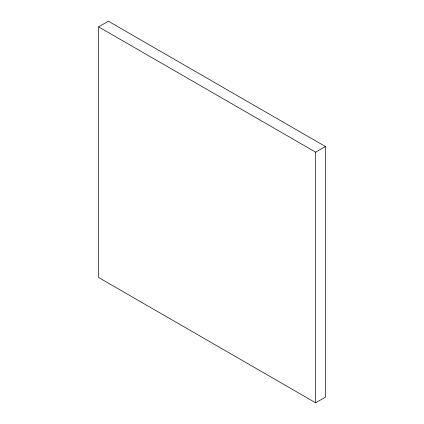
<?xml version="1.0" encoding="UTF-8"?>
<svg xmlns="http://www.w3.org/2000/svg" width="424" height="424" viewBox="0 0 424 424"><rect width="100%" height="100%" fill="white"/><g stroke="black" fill="none" stroke-linecap="round" stroke-linejoin="round"><path stroke-width="0.64" d="M98.585 26.839L108.353 21.2L325.415 146.518L325.415 397.161L315.647 402.8L98.585 277.481L98.585 26.839L315.647 152.158L325.415 146.518M315.647 152.158L315.647 402.8"/></g></svg>
